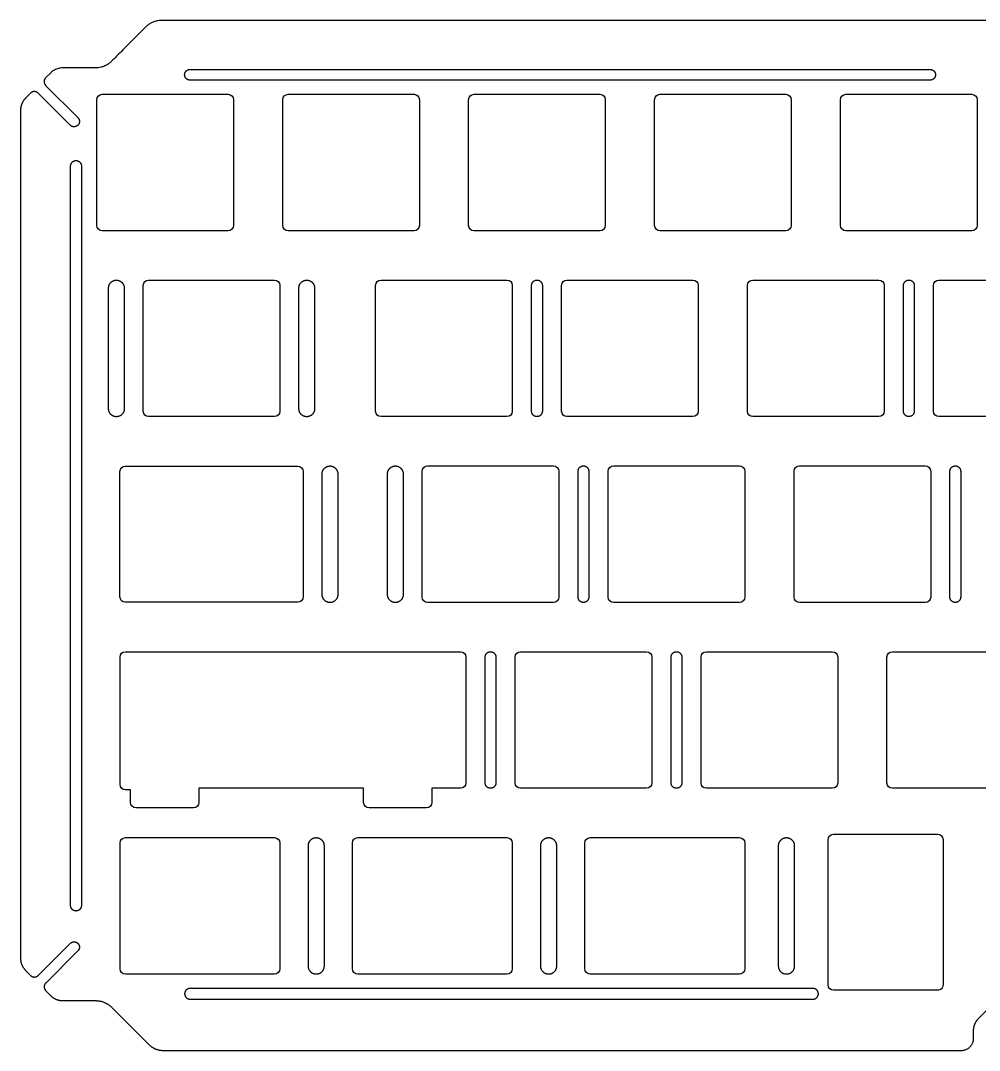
# Model space of a CAD drawing. Header units: millimetres. Extents: x 39 to 354, y -90 to 47.
# Drawn here: x 38.6 to 136.9, y -90.2 to 15.4 of the extents above; entities that cross this region are included whole.
import ezdxf

# ---------------------------------------------------------------- set-up
doc = ezdxf.new("R2010")
doc.units = ezdxf.units.MM
doc.header["$MEASUREMENT"] = 0
doc.layers.add('定位板', color=7, linetype='Continuous', true_color=0x7efae9)

msp = doc.modelspace()

# ---------------------------------------------------------------- linework, layer by layer
at = {"layer": '定位板'}
for p, q in [((51.5, 14.8, -243.22), (49.1, 12.4, -243.22)), ((139.01, 15.41, -243.22), (52.97, 15.41, -243.22)), ((41.69, 10.03, -243.22), (41.19, 9.54, -243.22)), ((46.3, 10.56, -243.22), (42.95, 10.56, -243.22)), ((55.98, 10.4, -243.22), (131.81, 10.4, -243.22)), ((41.19, 8.76, -243.22), (44.49, 5.46, -243.22)), ((131.81, 9.3, -243.22), (55.98, 9.3, -243.22)), ((39.64, 7.97, -243.22), (39.14, 7.46, -243.22)), ((43.71, 4.68, -243.22), (40.42, 7.97, -243.22)), ((46.98, 7.85, -243.22), (59.88, 7.85, -243.22)), ((66.03, 7.85, -243.22), (78.93, 7.85, -243.22)), ((85.08, 7.85, -243.22), (97.98, 7.85, -243.22)), ((104.13, 7.85, -243.22), (117.03, 7.85, -243.22)), ((123.18, 7.85, -243.22), (136.08, 7.85, -243.22)), ((46.43, -5.6, -243.22), (46.43, 7.3, -243.22)), ((60.43, 7.3, -243.22), (60.43, -5.6, -243.22)), ((65.48, -5.6, -243.22), (65.48, 7.3, -243.22)), ((79.48, 7.3, -243.22), (79.48, -5.6, -243.22)), ((84.53, -5.6, -243.22), (84.53, 7.3, -243.22)), ((98.53, 7.3, -243.22), (98.53, -5.6, -243.22)), ((103.58, -5.6, -243.22), (103.58, 7.3, -243.22)), ((117.58, 7.3, -243.22), (117.58, -5.6, -243.22)), ((122.63, -5.6, -243.22), (122.63, 7.3, -243.22)), ((136.63, 7.3, -243.22), (136.63, -5.6, -243.22)), ((38.62, 6.23, -243.22), (38.62, -80.73, -243.22)), ((43.75, -75.32, -243.22), (43.75, 0.51, -243.22)), ((44.85, 0.51, -243.22), (44.85, -75.32, -243.22)), ((59.88, -6.15, -243.22), (46.98, -6.15, -243.22)), ((78.93, -6.15, -243.22), (66.03, -6.15, -243.22)), ((97.98, -6.15, -243.22), (85.08, -6.15, -243.22)), ((117.03, -6.15, -243.22), (104.13, -6.15, -243.22)), ((136.08, -6.15, -243.22), (123.18, -6.15, -243.22)), ((51.74, -11.19, -243.22), (64.64, -11.19, -243.22)), ((75.55, -11.19, -243.22), (88.45, -11.19, -243.22)), ((94.6, -11.19, -243.22), (107.5, -11.19, -243.22)), ((113.65, -11.19, -243.22), (126.55, -11.19, -243.22)), ((132.7, -11.19, -243.22), (145.6, -11.19, -243.22)), ((47.64, -24.4, -243.22), (47.64, -12, -243.22)), ((49.24, -12, -243.22), (49.24, -24.4, -243.22)), ((51.19, -24.64, -243.22), (51.19, -11.74, -243.22)), ((65.19, -11.74, -243.22), (65.19, -24.64, -243.22)), ((67.14, -24.4, -243.22), (67.14, -12, -243.22)), ((68.74, -12, -243.22), (68.74, -24.4, -243.22)), ((75, -24.64, -243.22), (75, -11.74, -243.22)), ((89, -11.74, -243.22), (89, -24.64, -243.22)), ((90.98, -24.64, -243.22), (90.98, -11.74, -243.22)), ((92.08, -11.74, -243.22), (92.08, -24.64, -243.22)), ((94.05, -24.64, -243.22), (94.05, -11.74, -243.22)), ((108.05, -11.74, -243.22), (108.05, -24.64, -243.22)), ((113.1, -24.64, -243.22), (113.1, -11.74, -243.22)), ((127.1, -11.74, -243.22), (127.1, -24.64, -243.22)), ((129.08, -24.64, -243.22), (129.08, -11.74, -243.22)), ((130.18, -11.74, -243.22), (130.18, -24.64, -243.22)), ((132.15, -24.64, -243.22), (132.15, -11.74, -243.22)), ((64.64, -25.19, -243.22), (51.74, -25.19, -243.22)), ((88.45, -25.19, -243.22), (75.55, -25.19, -243.22)), ((107.5, -25.19, -243.22), (94.6, -25.19, -243.22)), ((126.55, -25.19, -243.22), (113.65, -25.19, -243.22)), ((145.6, -25.19, -243.22), (132.7, -25.19, -243.22)), ((49.35, -30.27, -243.22), (67.02, -30.27, -243.22)), ((80.32, -30.24, -243.22), (93.22, -30.24, -243.22)), ((99.37, -30.24, -243.22), (112.26, -30.24, -243.22)), ((118.42, -30.24, -243.22), (131.32, -30.24, -243.22)), ((48.8, -43.67, -243.22), (48.8, -30.82, -243.22)), ((67.57, -30.82, -243.22), (67.57, -43.67, -243.22)), ((69.52, -43.45, -243.22), (69.52, -31.05, -243.22)), ((71.12, -31.05, -243.22), (71.12, -43.45, -243.22)), ((76.22, -43.45, -243.22), (76.22, -31.05, -243.22)), ((77.82, -31.05, -243.22), (77.82, -43.45, -243.22)), ((79.77, -43.69, -243.22), (79.77, -30.79, -243.22)), ((93.77, -30.79, -243.22), (93.77, -43.69, -243.22)), ((95.74, -43.69, -243.22), (95.74, -30.79, -243.22)), ((96.84, -30.79, -243.22), (96.84, -43.69, -243.22)), ((98.82, -43.69, -243.22), (98.82, -30.79, -243.22)), ((112.81, -30.79, -243.22), (112.81, -43.69, -243.22)), ((117.87, -43.69, -243.22), (117.87, -30.79, -243.22)), ((131.87, -30.79, -243.22), (131.87, -43.69, -243.22)), ((133.84, -43.69, -243.22), (133.84, -30.79, -243.22)), ((134.94, -30.79, -243.22), (134.94, -43.69, -243.22)), ((67.02, -44.22, -243.22), (49.35, -44.22, -243.22)), ((93.22, -44.24, -243.22), (80.32, -44.24, -243.22)), ((112.26, -44.24, -243.22), (99.37, -44.24, -243.22)), ((131.32, -44.24, -243.22), (118.42, -44.24, -243.22)), ((49.36, -49.29, -243.22), (83.69, -49.29, -243.22)), ((89.84, -49.29, -243.22), (102.74, -49.29, -243.22)), ((108.89, -49.29, -243.22), (121.79, -49.29, -243.22)), ((127.94, -49.29, -243.22), (140.84, -49.29, -243.22)), ((48.81, -62.9, -243.22), (48.81, -49.84, -243.22)), ((84.24, -49.84, -243.22), (84.24, -62.74, -243.22)), ((86.22, -62.74, -243.22), (86.22, -49.84, -243.22)), ((87.32, -49.84, -243.22), (87.32, -62.74, -243.22)), ((89.29, -62.74, -243.22), (89.29, -49.84, -243.22)), ((103.29, -49.84, -243.22), (103.29, -62.74, -243.22)), ((105.27, -62.74, -243.22), (105.27, -49.84, -243.22)), ((106.37, -49.84, -243.22), (106.37, -62.74, -243.22)), ((108.34, -62.74, -243.22), (108.34, -49.84, -243.22)), ((122.34, -49.84, -243.22), (122.34, -62.74, -243.22)), ((127.39, -62.74, -243.22), (127.39, -49.84, -243.22)), ((102.74, -63.29, -243.22), (89.84, -63.29, -243.22)), ((121.79, -63.29, -243.22), (108.89, -63.29, -243.22)), ((140.84, -63.29, -243.22), (127.94, -63.29, -243.22)), ((56.35, -65.29, -243.22), (50.43, -65.29, -243.22)), ((80.22, -65.29, -243.22), (74.32, -65.29, -243.22)), ((49.36, -68.35, -243.22), (64.64, -68.35, -243.22)), ((73.17, -68.35, -243.22), (88.45, -68.35, -243.22)), ((96.98, -68.35, -243.22), (112.26, -68.35, -243.22)), ((121.37, -83.45, -243.22), (121.37, -68.55, -243.22)), ((121.92, -68, -243.22), (132.58, -68, -243.22)), ((133.13, -68.55, -243.22), (133.13, -83.45, -243.22)), ((48.81, -81.8, -243.22), (48.81, -68.9, -243.22)), ((65.19, -68.9, -243.22), (65.19, -81.8, -243.22)), ((68.11, -81.55, -243.22), (68.11, -69.15, -243.22)), ((69.71, -69.15, -243.22), (69.71, -81.55, -243.22)), ((72.62, -81.8, -243.22), (72.62, -68.9, -243.22)), ((89, -68.9, -243.22), (89, -81.8, -243.22)), ((91.92, -81.55, -243.22), (91.92, -69.15, -243.22)), ((93.52, -69.15, -243.22), (93.52, -81.55, -243.22)), ((96.43, -81.8, -243.22), (96.43, -68.9, -243.22)), ((112.81, -68.9, -243.22), (112.81, -81.8, -243.22)), ((116.29, -81.55, -243.22), (116.29, -69.15, -243.22)), ((117.89, -69.15, -243.22), (117.89, -81.55, -243.22)), ((40.42, -82.48, -243.22), (43.71, -79.19, -243.22)), ((44.49, -79.97, -243.22), (41.2, -83.26, -243.22)), ((39.14, -81.97, -243.22), (39.64, -82.48, -243.22)), ((64.64, -82.35, -243.22), (49.36, -82.35, -243.22)), ((88.45, -82.35, -243.22), (73.17, -82.35, -243.22)), ((112.26, -82.35, -243.22), (96.98, -82.35, -243.22)), ((41.2, -84.04, -243.22), (41.71, -84.55, -243.22)), ((119.81, -83.81, -243.22), (55.98, -83.81, -243.22)), ((132.58, -84, -243.22), (121.92, -84, -243.22)), ((42.95, -85.06, -243.22), (46.3, -85.06, -243.22)), ((55.98, -84.91, -243.22), (119.81, -84.91, -243.22)), ((47.96, -85.75, -243.22), (51.77, -89.56, -243.22)), ((136.8, -86.85, -243.22), (137.8, -85.85, -243.22)), ((136.26, -88.91, -243.22), (136.26, -88.16, -243.22)), ((53.22, -90.16, -243.22), (135.01, -90.16, -243.22))]:
    msp.add_line(p, q, dxfattribs=at)
for points in [[(73.77, -64.74), (73.77, -63.29), (72.77, -63.29), (57.9, -63.29), (56.9, -63.29), (56.9, -64.74)], [(83.69, -63.29), (80.77, -63.29), (80.77, -64.74)], [(49.88, -64.74), (49.88, -63.45), (49.36, -63.45)]]:
    msp.add_lwpolyline(points, dxfattribs=at)
at = {"layer": '定位板', "extrusion": (0, 0, -1)}
for centre, start, end in [((-46.98, 7.3, 243.22), 0, 90), ((-59.88, 7.3, 243.22), 90, 180), ((-66.03, 7.3, 243.22), 0, 90), ((-78.93, 7.3, 243.22), 90, 180), ((-85.08, 7.3, 243.22), 0, 90), ((-97.98, 7.3, 243.22), 90, 180), ((-104.13, 7.3, 243.22), 0, 90), ((-117.03, 7.3, 243.22), 90, 180), ((-123.18, 7.3, 243.22), 0, 90), ((-136.08, 7.3, 243.22), 90, 180), ((-46.98, -5.6, 243.22), 270, 0), ((-59.88, -5.6, 243.22), 180, 270), ((-66.03, -5.6, 243.22), 270, 0), ((-78.93, -5.6, 243.22), 180, 270), ((-85.08, -5.6, 243.22), 270, 0), ((-97.98, -5.6, 243.22), 180, 270), ((-104.13, -5.6, 243.22), 270, 0), ((-117.03, -5.6, 243.22), 180, 270), ((-123.18, -5.6, 243.22), 270, 0), ((-136.08, -5.6, 243.22), 180, 270), ((-51.74, -11.74, 243.22), 0, 90), ((-64.64, -11.74, 243.22), 90, 180), ((-75.55, -11.74, 243.22), 0, 90), ((-88.45, -11.74, 243.22), 90, 180), ((-94.6, -11.74, 243.22), 0, 90), ((-107.5, -11.74, 243.22), 90, 180), ((-113.65, -11.74, 243.22), 0, 90), ((-126.55, -11.74, 243.22), 90, 180), ((-132.7, -11.74, 243.22), 0, 90), ((-51.74, -24.64, 243.22), 270, 0), ((-64.64, -24.64, 243.22), 180, 270), ((-75.55, -24.64, 243.22), 270, 0), ((-88.45, -24.64, 243.22), 180, 270), ((-94.6, -24.64, 243.22), 270, 0), ((-107.5, -24.64, 243.22), 180, 270), ((-113.65, -24.64, 243.22), 270, 0), ((-126.55, -24.64, 243.22), 180, 270), ((-132.7, -24.64, 243.22), 270, 0), ((-49.35, -30.82, 243.22), 0, 90), ((-67.02, -30.82, 243.22), 90, 180), ((-80.32, -30.79, 243.22), 0, 90), ((-93.22, -30.79, 243.22), 90, 180), ((-99.37, -30.79, 243.22), 0, 90), ((-112.27, -30.79, 243.22), 90, 180), ((-118.42, -30.79, 243.22), 0, 90), ((-131.32, -30.79, 243.22), 90, 180), ((-49.35, -43.67, 243.22), 270, 0), ((-67.02, -43.67, 243.22), 180, 270), ((-80.32, -43.69, 243.22), 270, 0), ((-93.22, -43.69, 243.22), 180, 270), ((-99.37, -43.69, 243.22), 270, 0), ((-112.27, -43.69, 243.22), 180, 270), ((-118.42, -43.69, 243.22), 270, 0), ((-131.32, -43.69, 243.22), 180, 270), ((-49.36, -49.84, 243.22), 360, 90), ((-83.69, -49.84, 243.22), 90, 180), ((-89.84, -49.84, 243.22), 0, 90), ((-102.74, -49.84, 243.22), 90, 180), ((-108.89, -49.84, 243.22), 0, 90), ((-121.79, -49.84, 243.22), 90, 180), ((-127.94, -49.84, 243.22), 0, 90), ((-49.36, -62.9, 243.22), 270, 360), ((-83.69, -62.74, 243.22), 180, 270), ((-89.84, -62.74, 243.22), 270, 0), ((-102.74, -62.74, 243.22), 180, 270), ((-108.89, -62.74, 243.22), 270, 0), ((-121.79, -62.74, 243.22), 180, 270), ((-127.94, -62.74, 243.22), 270, 0), ((-56.35, -64.74, 243.22), 180.0015, 270), ((-74.32, -64.74, 243.22), 270, 359.9984), ((-80.22, -64.74, 243.22), 180, 270), ((-49.36, -68.9, 243.22), 0, 90), ((-64.64, -68.9, 243.22), 90, 180), ((-73.17, -68.9, 243.22), 0, 90), ((-88.45, -68.9, 243.22), 90, 180), ((-96.98, -68.9, 243.22), 0, 90), ((-112.27, -68.9, 243.22), 90, 180), ((-121.92, -68.55, 243.22), 0, 90), ((-132.58, -68.55, 243.22), 90, 180), ((-49.36, -81.8, 243.22), 270, 0), ((-64.64, -81.8, 243.22), 180, 270), ((-73.17, -81.8, 243.22), 270, 0), ((-88.45, -81.8, 243.22), 180, 270), ((-96.98, -81.8, 243.22), 270, 0), ((-112.27, -81.8, 243.22), 180, 270), ((-121.92, -83.45, 243.22), 270.0005, 0), ((-132.58, -83.45, 243.22), 180, 270.0005)]:
    msp.add_arc(centre, 0.55, start, end, dxfattribs=at)
at = {"layer": '定位板', "extrusion": (-1.03352e-13, -5.16758e-14, -1)}
msp.add_arc((-50.43, -64.74, 243.22), 0.55, 270, 0, dxfattribs=at)
at = {"layer": '定位板'}
for points, knots in [([(52.97, 15.41, -243.22), (52.87, 15.41, -243.22), (52.69, 15.39, -243.22), (52.44, 15.34, -243.22), (52.21, 15.26, -243.22), (51.98, 15.16, -243.22), (51.74, 15.01, -243.22), (51.59, 14.89, -243.22), (51.5, 14.8, -243.22)], [296.354355, 296.354355, 296.354355, 296.354355, 296.678845, 296.874079, 297.136421, 297.398602, 297.611043, 297.987707, 297.987707, 297.987707, 297.987707]), ([(49.1, 12.4, -243.22), (48.91, 12.2, -243.22), (48.62, 11.91, -243.22), (48.23, 11.53, -243.22), (48.01, 11.3, -243.22), (47.86, 11.15, -243.22), (47.77, 11.08, -243.22), (47.67, 11, -243.22), (47.56, 10.92, -243.22), (47.41, 10.84, -243.22), (47.18, 10.72, -243.22), (46.9, 10.63, -243.22), (46.58, 10.57, -243.22), (46.4, 10.56, -243.22), (46.3, 10.56, -243.22)], [301.380924, 301.380924, 301.380924, 301.380924, 302.202528, 302.613331, 303.024133, 303.14185, 303.259567, 303.377284, 303.495001, 303.69067, 303.886338, 304.277675, 304.561951, 304.846226, 304.846226, 304.846226, 304.846226]), ([(42.95, 10.56, -243.22), (42.85, 10.56, -243.22), (42.71, 10.54, -243.22), (42.48, 10.5, -243.22), (42.29, 10.43, -243.22), (42.1, 10.34, -243.22), (41.89, 10.22, -243.22), (41.76, 10.11, -243.22), (41.69, 10.03, -243.22)], [308.196474, 308.196474, 308.196474, 308.196474, 308.477921, 308.646187, 308.871804, 309.09742, 309.277451, 309.594444, 309.594444, 309.594444, 309.594444])]:
    msp.add_open_spline(points, degree=3, knots=knots, dxfattribs=at)
for points, weights, knots in [([(41.19, 9.54, -243.22), (41.03, 9.38, -243.22), (41.03, 9.15, -243.22), (41.03, 8.92, -243.22), (41.19, 8.76, -243.22)], [1, 0.923879274084, 1, 0.923879274084, 1], [310.2984668, 310.2984668, 310.2984668, 310.7304365, 310.7304365, 311.1624063, 311.1624063, 311.1624063]), ([(55.98, 9.3, -243.22), (55.75, 9.3, -243.22), (55.59, 9.46, -243.22), (55.43, 9.62, -243.22), (55.43, 9.85, -243.22), (55.43, 10.08, -243.22), (55.59, 10.24, -243.22), (55.75, 10.4, -243.22), (55.98, 10.4, -243.22)], [1, 0.923879294436, 1, 0.923879294436, 1, 0.923879294436, 1, 0.923879294436, 1], [155.112849, 155.112849, 155.112849, 155.544818, 155.544818, 155.976788, 155.976788, 156.408757, 156.408757, 156.840726, 156.840726, 156.840726]), ([(131.81, 10.4, -243.22), (132.03, 10.4, -243.22), (132.2, 10.24, -243.22), (132.36, 10.08, -243.22), (132.36, 9.85, -243.22), (132.36, 9.62, -243.22), (132.2, 9.46, -243.22), (132.03, 9.3, -243.22), (131.81, 9.3, -243.22)], [1, 0.923879294436, 1, 0.923879294436, 1, 0.923879294436, 1, 0.923879294436, 1], [77.556426, 77.556426, 77.556426, 77.988395, 77.988395, 78.420364, 78.420364, 78.852333, 78.852333, 79.284303, 79.284303, 79.284303]), ([(44.49, 5.46, -243.22), (44.65, 5.3, -243.22), (44.65, 5.07, -243.22), (44.65, 4.85, -243.22), (44.49, 4.68, -243.22), (44.33, 4.52, -243.22), (44.1, 4.52, -243.22), (43.87, 4.52, -243.22), (43.71, 4.68, -243.22)], [1, 0.923879301732, 1, 0.923879301732, 1, 0.923879301732, 1, 0.923879301732, 1], [315.824236, 315.824236, 315.824236, 316.256206, 316.256206, 316.688175, 316.688175, 317.120145, 317.120145, 317.552115, 317.552115, 317.552115]), ([(43.75, 0.51, -243.22), (43.75, 0.74, -243.22), (43.91, 0.9, -243.22), (44.07, 1.06, -243.22), (44.3, 1.06, -243.22), (44.53, 1.06, -243.22), (44.69, 0.9, -243.22), (44.85, 0.74, -243.22), (44.85, 0.51, -243.22)], [1, 0.923879294436, 1, 0.923879294436, 1, 0.923879294436, 1, 0.923879294436, 1], [153.384973, 153.384973, 153.384973, 153.816942, 153.816942, 154.248911, 154.248911, 154.68088, 154.68088, 155.112849, 155.112849, 155.112849]), ([(47.64, -12, -243.22), (47.64, -11.67, -243.22), (47.87, -11.44, -243.22), (48.11, -11.2, -243.22), (48.44, -11.2, -243.22), (48.77, -11.2, -243.22), (49.01, -11.44, -243.22), (49.24, -11.67, -243.22), (49.24, -12, -243.22)], [1, 0.923879456129, 1, 0.923879456129, 1, 0.923879456129, 1, 0.923879456129, 1], [27.31324, 27.31324, 27.31324, 27.941559, 27.941559, 28.569878, 28.569878, 29.198197, 29.198197, 29.826516, 29.826516, 29.826516]), ([(67.14, -12, -243.22), (67.14, -11.67, -243.22), (67.37, -11.44, -243.22), (67.61, -11.2, -243.22), (67.94, -11.2, -243.22), (68.27, -11.2, -243.22), (68.51, -11.44, -243.22), (68.74, -11.67, -243.22), (68.74, -12, -243.22)], [1, 0.923879456129, 1, 0.923879456129, 1, 0.923879456129, 1, 0.923879456129, 1], [42.2265, 42.2265, 42.2265, 42.854818, 42.854818, 43.483137, 43.483137, 44.111456, 44.111456, 44.739775, 44.739775, 44.739775]), ([(90.98, -11.74, -243.22), (90.98, -11.19, -243.22), (91.53, -11.19, -243.22), (92.08, -11.19, -243.22), (92.08, -11.74, -243.22)], [1, 0.707107191606, 1, 0.707107191606, 1], [27.527845, 27.527845, 27.527845, 28.391782, 28.391782, 29.255719, 29.255719, 29.255719]), ([(129.08, -11.74, -243.22), (129.08, -11.19, -243.22), (129.63, -11.19, -243.22), (130.18, -11.19, -243.22), (130.18, -11.74, -243.22)], [1, 0.707107191605, 1, 0.707107191605, 1], [42.155704, 42.155704, 42.155704, 43.019642, 43.019642, 43.883579, 43.883579, 43.883579]), ([(49.24, -24.4, -243.22), (49.24, -25.2, -243.22), (48.44, -25.2, -243.22), (47.64, -25.2, -243.22), (47.64, -24.4, -243.22)], [1, 0.707107191832, 1, 0.707107191832, 1], [42.2265, 42.2265, 42.2265, 43.483136, 43.483136, 44.739772, 44.739772, 44.739772]), ([(68.74, -24.4, -243.22), (68.74, -25.2, -243.22), (67.94, -25.2, -243.22), (67.14, -25.2, -243.22), (67.14, -24.4, -243.22)], [1, 0.707107191832, 1, 0.707107191832, 1], [27.313243, 27.313243, 27.313243, 28.569879, 28.569879, 29.826516, 29.826516, 29.826516]), ([(92.08, -24.64, -243.22), (92.08, -25.19, -243.22), (91.53, -25.19, -243.22), (90.98, -25.19, -243.22), (90.98, -24.64, -243.22)], [1, 0.707107191605, 1, 0.707107191605, 1], [12.899985, 12.899985, 12.899985, 13.763922, 13.763922, 14.62786, 14.62786, 14.62786]), ([(130.18, -24.64, -243.22), (130.18, -25.19, -243.22), (129.63, -25.19, -243.22), (129.08, -25.19, -243.22), (129.08, -24.64, -243.22)], [1, 0.707107191605, 1, 0.707107191605, 1], [27.527845, 27.527845, 27.527845, 28.391782, 28.391782, 29.255719, 29.255719, 29.255719]), ([(69.52, -31.05, -243.22), (69.52, -30.72, -243.22), (69.75, -30.49, -243.22), (69.99, -30.25, -243.22), (70.32, -30.25, -243.22), (70.65, -30.25, -243.22), (70.88, -30.49, -243.22), (71.12, -30.72, -243.22), (71.12, -31.05, -243.22)], [1, 0.923879456129, 1, 0.923879456129, 1, 0.923879456129, 1, 0.923879456129, 1], [42.2265, 42.2265, 42.2265, 42.854818, 42.854818, 43.483137, 43.483137, 44.111456, 44.111456, 44.739775, 44.739775, 44.739775]), ([(76.22, -31.05, -243.22), (76.22, -30.72, -243.22), (76.45, -30.49, -243.22), (76.68, -30.25, -243.22), (77.02, -30.25, -243.22), (77.35, -30.25, -243.22), (77.58, -30.49, -243.22), (77.82, -30.72, -243.22), (77.82, -31.05, -243.22)], [1, 0.923879456129, 1, 0.923879456129, 1, 0.923879456129, 1, 0.923879456129, 1], [12.399984, 12.399984, 12.399984, 13.028303, 13.028303, 13.656622, 13.656622, 14.284941, 14.284941, 14.913259, 14.913259, 14.913259]), ([(95.74, -30.79, -243.22), (95.74, -30.24, -243.22), (96.29, -30.24, -243.22), (96.84, -30.24, -243.22), (96.84, -30.79, -243.22)], [1, 0.707107191605, 1, 0.707107191605, 1], [42.155704, 42.155704, 42.155704, 43.019642, 43.019642, 43.883579, 43.883579, 43.883579]), ([(133.84, -30.79, -243.22), (133.84, -30.24, -243.22), (134.39, -30.24, -243.22), (134.94, -30.24, -243.22), (134.94, -30.79, -243.22)], [1, 0.707107191605, 1, 0.707107191605, 1], [42.155704, 42.155704, 42.155704, 43.019642, 43.019642, 43.883579, 43.883579, 43.883579]), ([(71.12, -43.45, -243.22), (71.12, -44.25, -243.22), (70.32, -44.25, -243.22), (69.52, -44.25, -243.22), (69.52, -43.45, -243.22)], [1, 0.707107191832, 1, 0.707107191832, 1], [27.313243, 27.313243, 27.313243, 28.569879, 28.569879, 29.826516, 29.826516, 29.826516]), ([(77.82, -43.45, -243.22), (77.82, -44.25, -243.22), (77.02, -44.25, -243.22), (76.22, -44.25, -243.22), (76.22, -43.45, -243.22)], [1, 0.707107191832, 1, 0.707107191832, 1], [27.313243, 27.313243, 27.313243, 28.569879, 28.569879, 29.826516, 29.826516, 29.826516]), ([(96.84, -43.69, -243.22), (96.84, -44.24, -243.22), (96.29, -44.24, -243.22), (95.74, -44.24, -243.22), (95.74, -43.69, -243.22)], [1, 0.707107191605, 1, 0.707107191605, 1], [27.527845, 27.527845, 27.527845, 28.391782, 28.391782, 29.255719, 29.255719, 29.255719]), ([(134.94, -43.69, -243.22), (134.94, -44.24, -243.22), (134.39, -44.24, -243.22), (133.84, -44.24, -243.22), (133.84, -43.69, -243.22)], [1, 0.707107191605, 1, 0.707107191605, 1], [27.527845, 27.527845, 27.527845, 28.391782, 28.391782, 29.255719, 29.255719, 29.255719]), ([(86.22, -49.84, -243.22), (86.22, -49.29, -243.22), (86.77, -49.29, -243.22), (87.32, -49.29, -243.22), (87.32, -49.84, -243.22)], [1, 0.707106778968, 1, 0.707106778968, 1], [42.155752, 42.155752, 42.155752, 43.01969, 43.01969, 43.883628, 43.883628, 43.883628]), ([(105.27, -49.84, -243.22), (105.27, -49.29, -243.22), (105.82, -49.29, -243.22), (106.37, -49.29, -243.22), (106.37, -49.84, -243.22)], [1, 0.707107191606, 1, 0.707107191606, 1], [27.527845, 27.527845, 27.527845, 28.391782, 28.391782, 29.255719, 29.255719, 29.255719]), ([(87.32, -62.74, -243.22), (87.32, -63.29, -243.22), (86.77, -63.29, -243.22), (86.22, -63.29, -243.22), (86.22, -62.74, -243.22)], [1, 0.707106778968, 1, 0.707106778968, 1], [27.527876, 27.527876, 27.527876, 28.391814, 28.391814, 29.255752, 29.255752, 29.255752]), ([(106.37, -62.74, -243.22), (106.37, -63.29, -243.22), (105.82, -63.29, -243.22), (105.27, -63.29, -243.22), (105.27, -62.74, -243.22)], [1, 0.707107191605, 1, 0.707107191605, 1], [12.899985, 12.899985, 12.899985, 13.763922, 13.763922, 14.62786, 14.62786, 14.62786]), ([(68.11, -69.15, -243.22), (68.11, -68.82, -243.22), (68.34, -68.59, -243.22), (68.57, -68.35, -243.22), (68.91, -68.35, -243.22), (69.24, -68.35, -243.22), (69.47, -68.59, -243.22), (69.71, -68.82, -243.22), (69.71, -69.15, -243.22)], [1, 0.923879456129, 1, 0.923879456129, 1, 0.923879456129, 1, 0.923879456129, 1], [27.31324, 27.31324, 27.31324, 27.941559, 27.941559, 28.569878, 28.569878, 29.198197, 29.198197, 29.826516, 29.826516, 29.826516]), ([(91.92, -69.15, -243.22), (91.92, -68.82, -243.22), (92.15, -68.59, -243.22), (92.39, -68.35, -243.22), (92.72, -68.35, -243.22), (93.05, -68.35, -243.22), (93.28, -68.59, -243.22), (93.52, -68.82, -243.22), (93.52, -69.15, -243.22)], [1, 0.923879456129, 1, 0.923879456129, 1, 0.923879456129, 1, 0.923879456129, 1], [42.2265, 42.2265, 42.2265, 42.854818, 42.854818, 43.483137, 43.483137, 44.111456, 44.111456, 44.739775, 44.739775, 44.739775]), ([(116.29, -69.15, -243.22), (116.29, -68.82, -243.22), (116.53, -68.59, -243.22), (116.76, -68.35, -243.22), (117.09, -68.35, -243.22), (117.42, -68.35, -243.22), (117.66, -68.59, -243.22), (117.89, -68.82, -243.22), (117.89, -69.15, -243.22)], [1, 0.923879456129, 1, 0.923879456129, 1, 0.923879456129, 1, 0.923879456129, 1], [27.31324, 27.31324, 27.31324, 27.941559, 27.941559, 28.569878, 28.569878, 29.198197, 29.198197, 29.826516, 29.826516, 29.826516]), ([(44.85, -75.32, -243.22), (44.85, -75.55, -243.22), (44.69, -75.71, -243.22), (44.53, -75.87, -243.22), (44.3, -75.87, -243.22), (44.07, -75.87, -243.22), (43.91, -75.71, -243.22), (43.75, -75.55, -243.22), (43.75, -75.32, -243.22)], [1, 0.923879294436, 1, 0.923879294436, 1, 0.923879294436, 1, 0.923879294436, 1], [230.941396, 230.941396, 230.941396, 231.373365, 231.373365, 231.805334, 231.805334, 232.237304, 232.237304, 232.669273, 232.669273, 232.669273]), ([(43.71, -79.19, -243.22), (43.87, -79.03, -243.22), (44.1, -79.03, -243.22), (44.33, -79.03, -243.22), (44.49, -79.19, -243.22), (44.65, -79.35, -243.22), (44.65, -79.58, -243.22), (44.65, -79.81, -243.22), (44.49, -79.97, -243.22)], [1, 0.923879301733, 1, 0.923879301733, 1, 0.923879301733, 1, 0.923879301733, 1], [419.729611, 419.729611, 419.729611, 420.16158, 420.16158, 420.59355, 420.59355, 421.02552, 421.02552, 421.457489, 421.457489, 421.457489]), ([(69.71, -81.55, -243.22), (69.71, -82.35, -243.22), (68.91, -82.35, -243.22), (68.11, -82.35, -243.22), (68.11, -81.55, -243.22)], [1, 0.707107191832, 1, 0.707107191832, 1], [12.399984, 12.399984, 12.399984, 13.65662, 13.65662, 14.913256, 14.913256, 14.913256]), ([(93.52, -81.55, -243.22), (93.52, -82.35, -243.22), (92.72, -82.35, -243.22), (91.92, -82.35, -243.22), (91.92, -81.55, -243.22)], [1, 0.707107191832, 1, 0.707107191832, 1], [27.313243, 27.313243, 27.313243, 28.569879, 28.569879, 29.826516, 29.826516, 29.826516]), ([(117.89, -81.55, -243.22), (117.89, -82.35, -243.22), (117.09, -82.35, -243.22), (116.29, -82.35, -243.22), (116.29, -81.55, -243.22)], [1, 0.707107191832, 1, 0.707107191832, 1], [12.399984, 12.399984, 12.399984, 13.65662, 13.65662, 14.913256, 14.913256, 14.913256]), ([(55.98, -83.81, -243.22), (55.75, -83.81, -243.22), (55.59, -83.97, -243.22), (55.43, -84.13, -243.22), (55.43, -84.36, -243.22), (55.43, -84.58, -243.22), (55.59, -84.75, -243.22), (55.75, -84.91, -243.22), (55.98, -84.91, -243.22)], [1, 0.923879294436, 1, 0.923879294436, 1, 0.923879294436, 1, 0.923879294436, 1], [65.55641, 65.55641, 65.55641, 65.988379, 65.988379, 66.420348, 66.420348, 66.852317, 66.852317, 67.284286, 67.284286, 67.284286]), ([(119.81, -84.91, -243.22), (120.36, -84.91, -243.22), (120.36, -84.36, -243.22), (120.36, -83.81, -243.22), (119.81, -83.81, -243.22)], [1, 0.707110465001, 1, 0.707110465001, 1], [131.112849, 131.112849, 131.112849, 131.976781, 131.976781, 132.840712, 132.840712, 132.840712])]:
    msp.add_rational_spline(points, weights, degree=2, knots=knots, dxfattribs=at)
for points, weights in [([(39.14, 7.46, -243.22), (38.62, 6.95, -243.22), (38.62, 6.23, -243.22)], [1, 0.923879562468, 1]), ([(40.42, 7.97, -243.22), (40.03, 8.36, -243.22), (39.64, 7.97, -243.22)], [1, 0.707107007067, 1]), ([(38.62, -80.73, -243.22), (38.62, -81.46, -243.22), (39.14, -81.97, -243.22)], [1, 0.923879562469, 1]), ([(39.64, -82.48, -243.22), (40.03, -82.87, -243.22), (40.42, -82.48, -243.22)], [1, 0.707107007067, 1]), ([(41.2, -83.26, -243.22), (40.81, -83.65, -243.22), (41.2, -84.04, -243.22)], [1, 0.707106961505, 1]), ([(41.71, -84.55, -243.22), (42.22, -85.06, -243.22), (42.95, -85.06, -243.22)], [1, 0.923879479553, 1]), ([(46.3, -85.06, -243.22), (47.27, -85.06, -243.22), (47.96, -85.75, -243.22)], [1, 0.923862738639, 1]), ([(136.26, -88.16, -243.22), (136.26, -87.39, -243.22), (136.8, -86.85, -243.22)], [1, 0.923880285561, 1]), ([(51.77, -89.56, -243.22), (52.37, -90.16, -243.22), (53.22, -90.16, -243.22)], [1, 0.923879532514, 1]), ([(135.01, -90.16, -243.22), (136.26, -90.16, -243.22), (136.26, -88.91, -243.22)], [1, 0.707113274386, 1])]:
    msp.add_rational_spline(points, weights, degree=2, dxfattribs=at)

doc.saveas('drawing.dxf')
